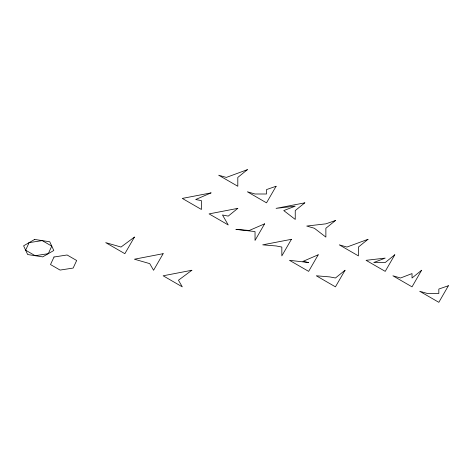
<?xml version="1.0" encoding="UTF-8"?>
<svg xmlns="http://www.w3.org/2000/svg" width="472" height="472" viewBox="0 0 472 472"><rect width="100%" height="100%" fill="white"/><g stroke="black" fill="none" stroke-linecap="round" stroke-linejoin="round"><path stroke-width="0.71" d="M29.128 242.632L25.624 250.184L35.194 255.706L48.274 253.682L51.772 246.136L42.203 240.608L29.128 242.632M54.014 257.004L50.51 264.55L60.086 270.078L73.16 268.055L76.665 260.503L67.089 254.98L54.014 257.004M134.426 237.103L124.85 253.682L105.704 242.632L121.021 247.051L134.426 237.103M163.141 253.682L153.571 270.267L149.742 263.636L134.426 259.211L163.141 253.682M276.096 186.263L266.521 202.842L247.381 191.785L255.039 193.998L266.521 193.998L266.521 189.579L276.096 186.263M264.609 223.84L255.039 240.419L255.039 231.581L235.894 229.368L249.293 230.472L264.609 223.84M291.413 239.316L281.837 255.895L281.837 247.051L276.096 245.947L262.692 244.844L291.413 239.316M318.216 254.792L308.641 271.37L289.495 260.32L308.641 262.526L302.9 261.423L318.216 254.792M345.02 270.267L335.444 286.846L316.299 275.79L329.704 276.899L335.444 278.002L345.02 270.267M394.793 254.792L385.223 271.37L366.077 260.32L385.223 258.107L373.736 262.526L385.223 262.526L394.793 254.792M421.596 270.267L412.026 286.846L392.881 275.79L400.539 278.002L412.026 273.583L412.026 278.002L421.596 270.267M448.4 285.737L438.83 302.322L419.685 291.265L427.343 293.478L438.83 293.478L438.83 289.053L448.4 285.737M247.381 169.678L237.805 177.419L237.805 186.263L218.66 175.206L226.318 177.419L247.381 169.678M237.805 208.364L228.236 216.105L222.489 214.996L228.236 224.949L209.09 213.893L237.805 208.364M304.812 202.842L295.242 210.577L295.242 219.421L283.755 210.577L295.242 206.158L276.096 208.364L304.812 202.842M335.444 220.524L325.875 228.265L325.875 237.103L314.387 228.265L306.729 226.053L325.875 223.84L335.444 220.524M367.989 239.316L358.419 247.051L358.419 255.895L339.274 244.844L346.932 247.051L367.989 239.316M191.856 270.267L178.457 280.215L182.286 286.846L163.141 275.79L191.856 270.267M34.651 239.44L23.6 245.823L27.647 254.538L42.745 256.874L53.796 250.496L49.755 241.776L34.651 239.44M211.002 192.895L195.685 199.526L201.432 200.63L201.432 209.474L182.286 198.417L211.002 192.895"/></g></svg>
